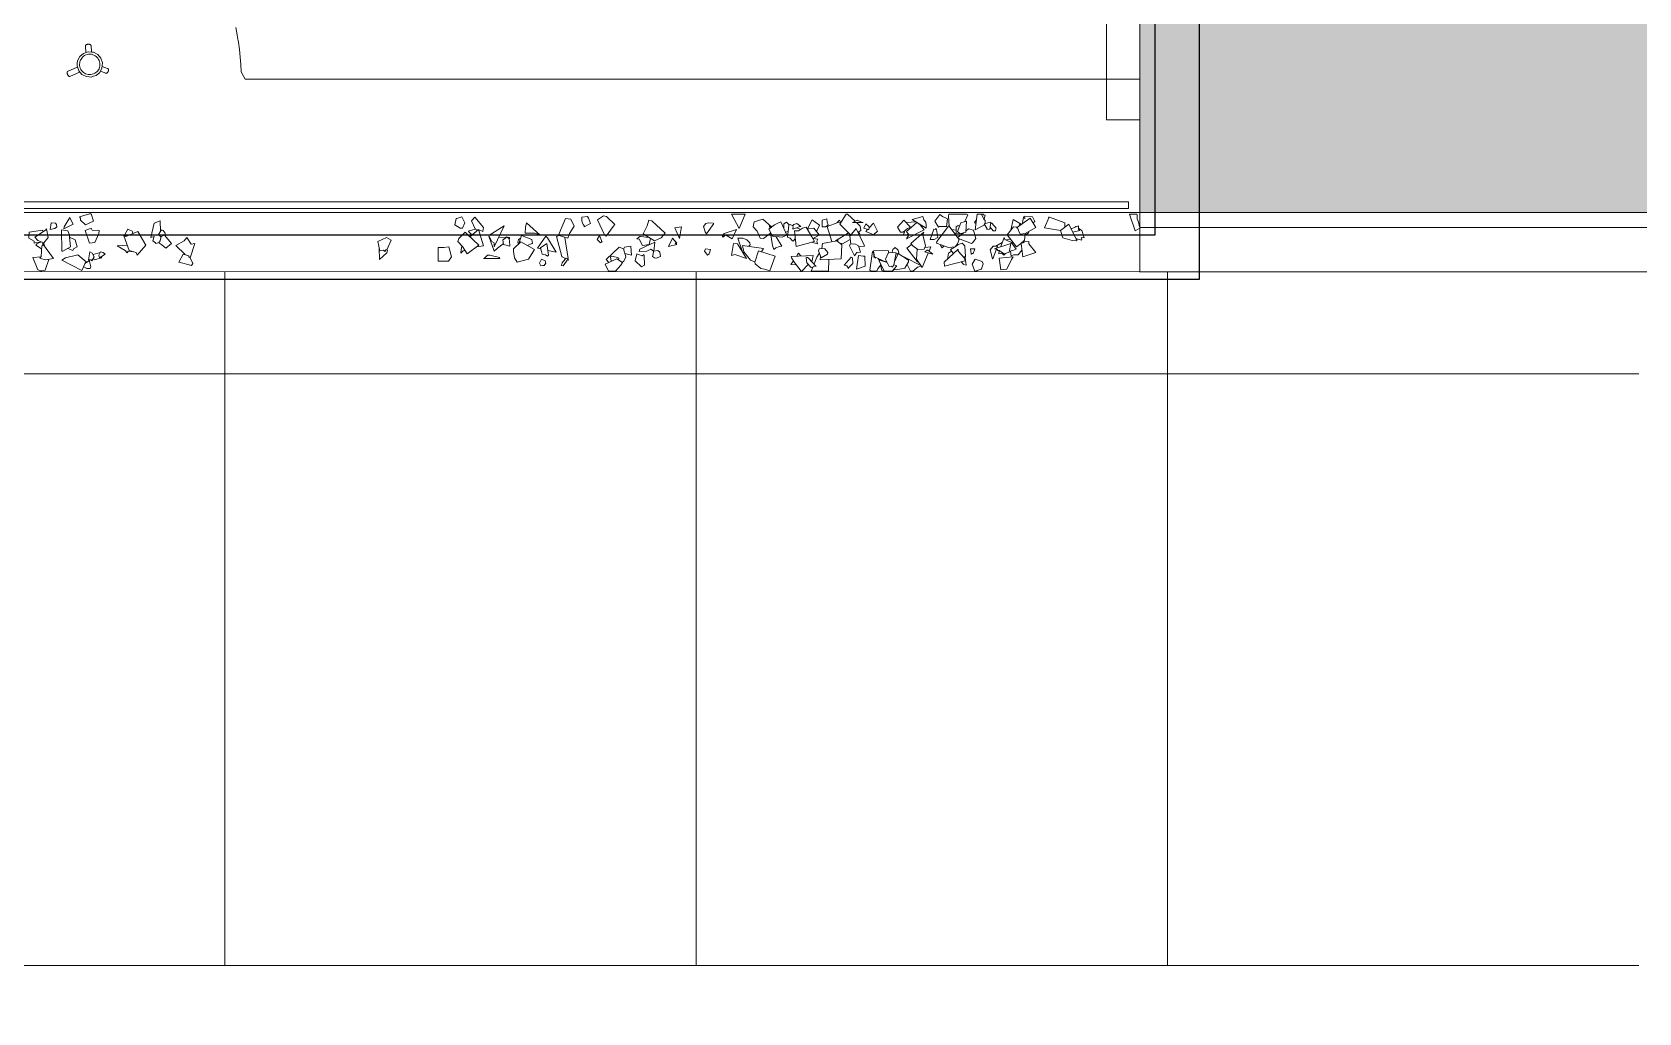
# Model space of a CAD drawing. Header units: millimetres. Extents: x -100577 to 287200, y -212120 to 238461.
# Drawn here: x 68313 to 90043, y -9921 to 3340 of the extents above; entities that cross this region are included whole.
import ezdxf

# ---------------------------------------------------------------- set-up
doc = ezdxf.new("R2010")
doc.units = ezdxf.units.MM
for name, color, linetype, lineweight in [('10_見えがかり', 7, 'Continuous', 13), ('30_敷地・外構', 8, 'Continuous', 9), ('90_図枠', 7, 'Continuous', 25)]:
    doc.layers.add(name, color=color, linetype=linetype, lineweight=lineweight)

msp = doc.modelspace()

# ---------------------------------------------------------------- hatches: boundary and pattern name
at = {"layer": '30_敷地・外構'}
msp.add_hatch(color=8, dxfattribs=at).paths.add_polyline_path([(203769, 214442), (243430, 177722), (287200, 133010), (281793, -51921), (240886, -149401), (236610, -153248), (133668, -201677), (129226, -203200), (92493, -208829), (80789, -210335), (60528, -212120), (29240, -207579), (4134, -203331), (-18461, -198214), (-25999, -196278), (-94564, -156949), (-100577, -152009), (-15558, -27277), (128293, -27286), (128295, 900), (83295, 903), (83298, 56906), (50292, 56910), (20297, 12904), (20298, 907), (3653, 908), (165571, 238461)])

# ---------------------------------------------------------------- linework, layer by layer
at = {"layer": '10_見えがかり'}
for points in [[(83292, 3528), (83292, 2856), (83292, 2153), (82842, 2153), (82842, 2856), (82842, 2924), (82842, 3528)], [(68927, 2954), (68957, 3011), (69006, 3053), (69056, 3069), (69073, 3075), (69119, 3071), (69142, 3068), (69200, 3038), (69242, 2989), (69264, 2923), (69257, 2853), (69227, 2796), (69178, 2754), (69145, 2743), (69112, 2732), (69086, 2734), (69042, 2738), (68985, 2768), (68943, 2817), (68925, 2870), (68921, 2884), (68924, 2919), (68927, 2954)], [(69041, 3066), (69034, 3152), (69034, 3154), (69034, 3157), (69036, 3160), (69038, 3163), (69040, 3166), (69044, 3168), (69047, 3171), (69052, 3173), (69056, 3174), (69061, 3176), (69065, 3177), (69070, 3177), (69075, 3177), (69079, 3177), (69084, 3177), (69089, 3176), (69093, 3174), (69097, 3173), (69101, 3171), (69104, 3168), (69107, 3166), (69108, 3163), (69109, 3161), (69110, 3158), (69117, 3073)], [(68789, 2774), (68788, 2779), (68787, 2783), (68786, 2788), (68786, 2792), (68786, 2795), (68787, 2799), (68788, 2802), (68789, 2804), (68791, 2805), (68793, 2807), (68924, 2867)], [(68975, 2976), (68984, 2989), (68995, 3002), (69008, 3013), (69023, 3023), (69040, 3031), (69058, 3037), (69077, 3040), (69096, 3041), (69114, 3040), (69132, 3035), (69149, 3029), (69164, 3021), (69178, 3011), (69190, 3000), (69202, 2987), (69212, 2972), (69220, 2956), (69226, 2938), (69229, 2919), (69230, 2900), (69228, 2881), (69224, 2863), (69218, 2846), (69210, 2831), (69200, 2817), (69189, 2805), (69176, 2794), (69161, 2784), (69144, 2776), (69126, 2770), (69108, 2766), (69089, 2765), (69070, 2767), (69052, 2771), (69035, 2778), (69020, 2786), (69006, 2795), (68994, 2806), (68982, 2820), (68973, 2835), (68964, 2851), (68958, 2869), (68955, 2888), (68954, 2907), (68956, 2925), (68960, 2943), (68966, 2960), (68975, 2976)], [(69261, 2877), (69334, 2849), (69337, 2848), (69339, 2846), (69341, 2844), (69342, 2841), (69344, 2838), (69344, 2834), (69345, 2830), (69345, 2826), (69344, 2821), (69344, 2817), (69343, 2813), (69341, 2809), (69340, 2805), (69338, 2801), (69335, 2797), (69333, 2793), (69330, 2790), (69327, 2788), (69324, 2785), (69320, 2784), (69317, 2783), (69315, 2782), (69312, 2782), (69309, 2783), (69237, 2811)], [(68955, 2800), (68823, 2740), (68821, 2739), (68819, 2739), (68816, 2739), (68814, 2740), (68811, 2742), (68808, 2744), (68805, 2747), (68802, 2750), (68799, 2754), (68797, 2758), (68794, 2762), (68792, 2766), (68791, 2770), (68789, 2774)], [(67984, 901), (83290, 900)], [(68052, 1046), (71070, 1046), (74088, 1046), (77106, 1045), (80124, 1045), (83142, 1045), (83142, 1038), (83142, 1030), (83142, 1023), (83142, 1015), (83142, 1008), (83142, 1000), (83142, 993), (83142, 985), (83142, 978), (83142, 970), (83142, 955), (80124, 955), (74088, 956), (71070, 956), (68052, 956)], [(68968, 798), (68967, 826), (68952, 844), (69090, 881), (69112, 881), (69142, 784), (69036, 735), (68968, 798)], [(77955, 880), (77875, 686), (77771, 880), (77955, 880)], [(79236, 742), (79324, 880), (79342, 880), (79443, 784)], [(80589, 873), (80623, 848), (80694, 814), (80681, 714), (80584, 712), (80571, 705), (80521, 786), (80589, 873)], [(80717, 718), (80707, 850), (80709, 880), (80949, 880)], [(80949, 880), (80969, 869), (80926, 779)], [(81194, 733), (81068, 668), (81094, 880)], [(81094, 880), (81151, 880), (81186, 810), (81201, 792), (81203, 754)], [(81153, 880), (81181, 880), (81174, 870), (81203, 863), (81187, 814)], [(83292, 698), (83292, 697), (83292, 690), (83230, 651), (83154, 880), (83253, 880)], [(83253, 880), (83256, 870), (83258, 816), (83275, 771), (83290, 706)], [(128292, 897), (128292, 697), (83292, 700), (83292, 900), (128292, 897)], [(68433, 504), (68432, 501), (68360, 492), (68340, 488), (68342, 515), (68268, 555), (68271, 634), (68451, 660)], [(68471, 490), (68388, 524), (68351, 568), (68494, 664), (68505, 679), (68532, 562), (68471, 490)], [(68451, 660), (68464, 646)], [(68557, 672), (68570, 763), (68627, 757), (68641, 741), (68647, 707), (68622, 683), (68557, 672)], [(68714, 379), (68712, 665), (68794, 655), (68814, 608), (68834, 439), (68729, 380), (68714, 379)], [(68748, 709), (68822, 834), (68836, 804), (68870, 743), (68740, 681), (68748, 709)], [(69123, 662), (69219, 658), (69215, 615), (69163, 495), (69090, 485), (69030, 659), (69110, 690), (69123, 662)], [(69563, 596), (69605, 676), (69666, 649), (69669, 640), (69674, 619), (69667, 614)], [(70029, 495), (69982, 484), (69981, 492), (69946, 518), (69963, 576), (69917, 562), (69962, 756)], [(69962, 756), (70045, 789), (70050, 650)], [(70053, 573), (70020, 604), (70055, 653), (70057, 651), (70056, 667)], [(70056, 667), (70086, 658), (70110, 621), (70111, 587), (70110, 587)], [(74055, 821), (74123, 844), (74164, 760), (74135, 687), (74103, 691), (74031, 736), (74047, 820), (74055, 821)], [(74216, 645), (74222, 654), (74310, 674)], [(74234, 574), (74350, 673), (74417, 452), (74323, 436)], [(74255, 787), (74302, 837), (74418, 699), (74410, 643), (74368, 661), (74355, 661)], [(74335, 663), (74306, 678), (74255, 787)], [(74327, 665), (74332, 661)], [(74491, 589), (74695, 721), (74560, 439), (74563, 492), (74532, 509), (74491, 589)], [(74984, 701), (74997, 761), (75181, 599), (75112, 622), (74981, 621), (74984, 701)], [(75526, 818), (75599, 813), (75645, 716), (75581, 619), (75558, 553), (75442, 592), (75442, 619), (75526, 818)], [(75749, 839), (75824, 848), (75836, 825), (75866, 753), (75781, 706), (75780, 724), (75765, 740), (75746, 784), (75749, 839)], [(76054, 597), (75961, 801), (76040, 855), (76079, 845), (76195, 739), (76173, 713), (76075, 583), (76054, 597)], [(76577, 614), (76632, 721), (76655, 799), (76692, 787), (76875, 620), (76819, 559), (76732, 520), (76577, 614)], [(77070, 549), (77004, 694), (77095, 708), (77090, 685), (77070, 549)], [(77459, 760), (77522, 757), (77533, 754), (77434, 613), (77416, 639), (77391, 713), (77425, 753), (77459, 760)], [(77672, 616), (77840, 670), (77781, 544), (77688, 598), (77661, 570), (77645, 574), (77672, 616)], [(78120, 650), (78065, 708), (78079, 775), (78122, 790), (78194, 813), (78311, 707)], [(78351, 736), (78387, 751), (78438, 774), (78521, 595), (78455, 567), (78330, 581), (78323, 592), (78275, 676), (78351, 736)], [(78286, 721), (78300, 698)], [(78291, 691), (78286, 721)], [(78478, 694), (78481, 747), (78513, 772), (78553, 734)], [(78633, 543), (78607, 515), (78587, 529), (78567, 553), (78527, 567), (78547, 728), (78564, 739)], [(78564, 739), (78599, 723)], [(78613, 738), (78654, 752), (78707, 712), (78688, 708), (78615, 682), (78598, 679), (78605, 696), (78600, 727), (78613, 738)], [(78624, 654), (78679, 651), (78732, 691), (78780, 704), (78860, 570), (78892, 510), (78646, 440), (78624, 654)], [(78657, 695), (78705, 673)], [(78798, 678), (78861, 803)], [(78800, 674), (78819, 679)], [(78819, 679), (78885, 687), (78956, 601), (78964, 598), (78873, 550)], [(78861, 803), (78960, 732), (78921, 646)], [(78996, 707), (78999, 799), (79060, 814), (79065, 771), (79077, 736), (79045, 708), (78996, 707)], [(79064, 713), (79213, 765), (79246, 769), (79250, 767)], [(79130, 507), (79064, 713)], [(79196, 761), (79234, 799), (79244, 770)], [(79383, 601), (79236, 742)], [(79386, 478), (79370, 583), (79458, 686), (79565, 461), (79572, 448)], [(79408, 764), (79440, 780), (79473, 798), (79522, 776), (79551, 765), (79408, 764)], [(79465, 763), (79513, 717), (79522, 659), (79484, 637)], [(79563, 691), (79587, 747), (79628, 713), (79633, 693), (79628, 672), (79619, 669), (79563, 691)], [(79635, 693), (79692, 755), (79748, 650), (79701, 609), (79698, 599), (79587, 643)], [(79587, 643), (79612, 670)], [(80103, 797), (80187, 708), (80185, 697), (80153, 683), (80095, 633), (80055, 635), (80015, 704), (80103, 797)], [(80136, 766), (80266, 773)], [(80168, 601), (80139, 643), (80277, 766)], [(80304, 749), (80322, 736), (80376, 665), (80140, 546), (80168, 601)], [(80406, 690), (80215, 805), (80357, 845), (80374, 802), (80401, 771), (80406, 732), (80406, 690)], [(80457, 535), (80509, 674), (80529, 670), (80535, 690), (80546, 670), (80563, 565), (80514, 535), (80457, 535)], [(80705, 718), (80711, 723), (80851, 535), (80826, 476), (80797, 436), (80708, 426), (80545, 485), (80549, 508), (80705, 718)], [(80806, 663), (80753, 670)], [(80808, 637), (80808, 708), (80838, 727), (80854, 718)], [(80871, 760), (80949, 784), (80941, 635), (80866, 613), (80829, 642), (80871, 760)], [(80944, 653), (80975, 679), (81042, 663), (81074, 549), (81032, 490), (81015, 483), (80841, 551)], [(81076, 751), (81058, 767), (81082, 797)], [(81187, 748), (81257, 766), (81277, 769), (81265, 674), (81224, 669), (81227, 681), (81187, 748)], [(81308, 651), (81270, 705)], [(81276, 746), (81294, 755), (81352, 691), (81345, 681), (81344, 653), (81308, 651)], [(81743, 614), (81735, 525), (81677, 472), (81625, 437), (81498, 598), (81586, 707), (81636, 703)], [(81547, 662), (81580, 808), (81691, 743)], [(81677, 608), (81650, 668), (81644, 689), (81628, 695), (81809, 824), (81888, 696), (81742, 616), (81677, 608)], [(81662, 723), (81672, 747)], [(81672, 747), (81685, 739)], [(81713, 759), (81705, 767), (81719, 834), (81741, 821)], [(81741, 821), (81741, 821), (81721, 841), (81737, 852), (81840, 844), (81872, 781), (81850, 760)], [(82219, 658), (82006, 694), (82063, 829)], [(82063, 829), (82060, 836), (82073, 837), (82280, 762), (82279, 704)], [(82377, 521), (82254, 560), (82220, 656), (82334, 744), (82433, 539), (82446, 528), (82433, 518), (82377, 521)], [(82367, 681), (82464, 722), (82465, 673), (82474, 668), (82483, 658), (82389, 634)], [(82421, 706), (82424, 710)], [(82424, 710), (82427, 708)], [(82467, 684), (82510, 658), (82541, 557), (82501, 564), (82503, 556), (82509, 541), (82506, 529), (82430, 550)], [(128292, 695), (128292, 97), (83292, 100), (83292, 688)], [(68438, 409), (68361, 459), (68376, 476), (68412, 497)], [(68442, 451), (68457, 454), (68452, 483), (68600, 278), (68489, 261), (68416, 282), (68437, 305), (68442, 451)], [(68469, 488), (68481, 447)], [(68829, 561), (68893, 530), (68924, 439), (68874, 412), (68862, 387), (68794, 414)], [(68822, 555), (68829, 561)], [(69598, 354), (69572, 386), (69464, 452), (69599, 459)], [(69581, 575), (69744, 645), (69849, 459), (69732, 326), (69722, 360), (69627, 387), (69554, 587), (69581, 575)], [(69592, 582), (69563, 596)], [(70056, 576), (70102, 593), (70197, 483), (70122, 421), (70066, 466), (70028, 489), (70045, 517), (70056, 576)], [(70381, 333), (70256, 454), (70368, 520)], [(70368, 520), (70405, 562), (70463, 475), (70515, 480), (70450, 290)], [(73065, 393), (73017, 382), (72989, 511), (73104, 563), (73169, 527), (73110, 395), (73097, 394), (73083, 372), (73065, 393)], [(73803, 241), (73806, 430), (73879, 429), (73948, 435), (73984, 300), (73944, 241), (73803, 241)], [(74070, 511), (74082, 551), (74168, 635), (74196, 606), (74353, 461), (74197, 344), (74132, 440), (74070, 511)], [(74112, 352), (74114, 402), (74125, 444)], [(74259, 598), (74216, 645)], [(74683, 479), (74605, 417), (74561, 378), (74489, 579), (74494, 578)], [(74625, 569), (74719, 564)], [(74686, 467), (74678, 533), (74714, 552), (74727, 572), (74763, 551), (74773, 460), (74772, 444), (74686, 467)], [(74747, 562), (74770, 561), (74767, 547), (74766, 546)], [(74825, 408), (74923, 503), (75108, 401), (75027, 270), (74874, 228), (74837, 286), (74824, 372), (74825, 408)], [(74883, 499), (74891, 537), (74915, 548)], [(74890, 474), (74883, 499)], [(74896, 479), (74893, 481), (74933, 592)], [(74933, 592), (75070, 537), (75080, 483), (75070, 482), (75011, 457)], [(75191, 408), (75149, 417), (75228, 538)], [(75202, 375), (75188, 425), (75272, 483), (75296, 322), (75283, 311), (75255, 329), (75212, 339), (75202, 375)], [(75228, 538), (75262, 583), (75284, 557), (75399, 365), (75288, 388)], [(75478, 304), (75406, 576), (75440, 591)], [(75518, 565), (75563, 277)], [(75953, 536), (75988, 589), (76022, 502), (76014, 508), (76006, 493), (75993, 497), (75981, 511), (75953, 536)], [(76325, 431), (76408, 444), (76417, 323), (76331, 346)], [(76491, 546), (76530, 576), (76541, 577), (76659, 562)], [(76678, 550), (76657, 468), (76567, 454), (76522, 540), (76491, 546)], [(76628, 377), (76521, 374), (76531, 404), (76733, 499), (76723, 380)], [(76921, 441), (76975, 554), (77032, 485), (77011, 486), (77034, 468), (76921, 441)], [(77798, 483), (77853, 479), (77976, 279), (77818, 332), (77770, 318), (77798, 483)], [(77915, 383), (77858, 555), (77923, 555), (77977, 533)], [(77921, 453), (78206, 415), (78179, 371)], [(78088, 235), (78027, 257), (77939, 369), (77921, 453)], [(77977, 533), (78019, 489), (78022, 463), (78007, 444)], [(78299, 623), (78206, 550), (78158, 553), (78120, 650)], [(78375, 574), (78453, 445), (78422, 441), (78370, 422), (78345, 403), (78328, 456), (78301, 628)], [(78535, 646), (78533, 642), (78504, 636)], [(78874, 548), (78937, 542), (78924, 513), (78934, 479), (78930, 476), (78858, 498)], [(79001, 480), (79196, 518), (79262, 462), (79253, 274), (78969, 262), (78976, 306)], [(78991, 413), (79001, 480)], [(79352, 628), (79178, 517)], [(79207, 511), (79213, 537)], [(79274, 477), (79229, 493)], [(79375, 537), (79274, 477)], [(79375, 475), (79440, 478), (79491, 451), (79515, 365), (79468, 358), (79451, 341), (79437, 317), (79367, 450), (79375, 475)], [(79487, 629), (79509, 623), (79496, 613)], [(79572, 448), (79495, 441)], [(80160, 610), (80147, 605), (80094, 601), (80113, 630), (80109, 642)], [(80144, 417), (80207, 468)], [(80291, 401), (80222, 452), (80198, 483), (80374, 633), (80357, 598), (80395, 452), (80378, 407), (80291, 401)], [(80388, 427), (80469, 439), (80444, 380)], [(80643, 448), (80620, 425), (80597, 461), (80596, 465)], [(80855, 619), (80806, 612), (80808, 637)], [(80809, 448), (80839, 469)], [(80834, 561), (80909, 624)], [(80839, 469), (80890, 486), (80928, 452), (80938, 300), (80911, 301)], [(81355, 404), (81306, 274), (81302, 275), (81271, 395), (81312, 446)], [(81312, 446), (81370, 445), (81362, 425)], [(81551, 480), (81528, 365), (81457, 343), (81393, 385), (81370, 386), (81370, 397), (81350, 410), (81328, 412), (81551, 480)], [(81348, 448), (81430, 495)], [(81412, 440), (81457, 563), (81470, 538), (81558, 494)], [(81491, 530), (81511, 541), (81543, 538)], [(81558, 494), (81574, 470), (81623, 407), (81575, 386), (81533, 376)], [(81558, 496), (81570, 504)], [(81703, 493), (81711, 493), (81735, 503), (81794, 511), (81791, 476), (81885, 361), (81710, 301), (81691, 482)], [(81712, 501), (81719, 499), (81719, 499)], [(81792, 641), (81786, 627), (81743, 596)], [(68321, 293), (68433, 303)], [(68539, 267), (68487, 123), (68443, 111), (68426, 111), (68390, 126), (68321, 293)], [(68763, 290), (68932, 327), (69045, 234), (69027, 209), (68987, 115), (68714, 256), (68763, 290)], [(69037, 221), (69090, 250), (69087, 239), (69105, 165), (69100, 145), (69080, 142), (69051, 144), (69010, 165)], [(69075, 262), (69093, 369), (69126, 353), (69152, 303), (69122, 248), (69112, 262), (69075, 262)], [(69139, 332), (69139, 333), (69231, 362)], [(69256, 308), (69252, 293), (69257, 286), (69152, 259), (69144, 284)], [(69224, 289), (69214, 322), (69237, 370), (69275, 359), (69299, 338), (69224, 289)], [(69251, 368), (69252, 369), (69253, 368)], [(69679, 370), (69613, 379), (69598, 354)], [(70433, 317), (70432, 299), (70445, 295), (70488, 211), (70467, 185), (70303, 231), (70296, 231), (70356, 338), (70433, 317)], [(73113, 396), (73120, 389), (73110, 356), (73011, 266), (73007, 418)], [(74167, 385), (74142, 384), (74112, 352)], [(74473, 326), (74501, 323), (74635, 292), (74639, 279), (74417, 279), (74434, 288), (74473, 326)], [(75200, 272), (75252, 247), (75262, 217), (75238, 184), (75218, 183), (75193, 179), (75173, 216), (75200, 272)], [(75481, 222), (75522, 270), (75534, 285), (75564, 274), (75493, 180), (75468, 186), (75476, 201), (75481, 222)], [(75525, 277), (75482, 301), (75478, 304)], [(75564, 271), (75567, 255), (75556, 260)], [(76110, 110), (76065, 203), (76222, 274), (76298, 225), (76275, 188), (76204, 110), (76110, 110)], [(76076, 265), (76252, 431), (76309, 410), (76343, 300), (76317, 241), (76296, 228)], [(76111, 226), (76076, 265)], [(76144, 241), (76133, 300), (76154, 312)], [(76154, 312), (76230, 293), (76247, 282), (76245, 262)], [(76315, 396), (76314, 413), (76325, 431)], [(76512, 332), (76561, 317), (76587, 333), (76591, 319), (76596, 191), (76552, 165), (76469, 248), (76491, 340), (76512, 332)], [(76718, 379), (76681, 407), (76628, 377)], [(76717, 377), (76777, 385), (76800, 363), (76809, 306), (76754, 284), (76730, 289), (76703, 305), (76712, 339), (76717, 377)], [(77421, 412), (77488, 400), (77474, 351), (77467, 348), (77469, 341), (77447, 324), (77438, 337), (77408, 377), (77421, 412)], [(77943, 361), (77935, 350)], [(78135, 382), (78364, 310), (78290, 114), (78216, 134), (78168, 145), (78090, 206), (78089, 231), (78135, 382)], [(78646, 192), (78574, 197), (78607, 245)], [(78579, 308), (78877, 320), (78861, 252), (78853, 244)], [(78808, 197), (78723, 110), (78714, 110), (78623, 224), (78584, 286), (78579, 308)], [(78653, 313), (78678, 349)], [(78678, 349), (78708, 315)], [(78794, 297), (78813, 285), (78916, 173), (78905, 182), (78865, 162), (78849, 157), (78789, 219), (78780, 290), (78794, 297)], [(79089, 265), (79081, 110), (78851, 110), (78872, 163)], [(78889, 206), (78924, 297), (78958, 347), (78959, 346)], [(78947, 382), (78959, 409), (79024, 413), (79035, 411), (79072, 361), (79069, 337), (78985, 290), (78947, 382)], [(79389, 299), (79410, 288), (79412, 212), (79356, 156), (79352, 146), (79331, 179), (79293, 188), (79389, 299)], [(79552, 310), (79575, 311), (79579, 176), (79461, 137), (79488, 321), (79552, 310)], [(79741, 117), (79722, 110), (79658, 110), (79644, 123), (79679, 373), (79694, 355)], [(79854, 234), (79706, 301), (79690, 382), (79889, 386), (79898, 356)], [(79723, 291), (79717, 285), (79698, 300), (79696, 341)], [(79754, 277), (79772, 254)], [(79969, 193), (80008, 180), (79943, 110), (79836, 110), (79767, 246), (79777, 256)], [(79776, 257), (79773, 269)], [(79777, 256), (79875, 224)], [(79854, 271), (79888, 350), (79918, 361), (79998, 355), (79968, 195), (79951, 161), (79934, 177), (79903, 169), (79854, 271)], [(79865, 244), (79854, 234)], [(79945, 365), (79955, 399), (79987, 427), (80021, 398), (80025, 390), (80035, 353), (79997, 339)], [(79946, 361), (79945, 365)], [(79979, 241), (80026, 346), (80167, 255), (80165, 232), (80117, 150), (79998, 125), (79971, 137)], [(80105, 298), (80104, 300), (80129, 287), (80325, 191)], [(80298, 231), (80280, 242), (80271, 256), (80144, 417)], [(80433, 353), (80350, 159), (80273, 271), (80281, 407)], [(80417, 392), (80426, 391), (80493, 339), (80490, 339), (80384, 367), (80417, 392)], [(80649, 229), (80838, 406), (80836, 378), (80924, 284), (80933, 246), (80654, 175), (80649, 229)], [(80692, 271), (80706, 352), (80746, 380)], [(80778, 353), (80766, 357), (80735, 399), (80786, 433)], [(80746, 380), (80747, 379)], [(80930, 299), (80946, 190), (80904, 196), (80904, 209), (80880, 230)], [(81007, 377), (81003, 409), (81062, 409), (81038, 345), (81028, 345), (81018, 337), (81013, 343), (81007, 377)], [(81063, 110), (81026, 204), (81067, 270), (81160, 238), (81174, 206), (81153, 140), (81148, 137), (81092, 118), (81087, 110), (81063, 110)], [(81436, 354), (81386, 343), (81393, 382)], [(81495, 134), (81416, 127), (81392, 283), (81582, 301), (81559, 267), (81495, 134)], [(81478, 348), (81453, 323), (81427, 350)], [(81698, 391), (81650, 328), (81587, 329), (81553, 312), (81546, 377)], [(83290, 100), (32303, 103)], [(70918, -1279), (64546, -1279), (64546, 99)], [(77293, -1280), (70920, -1279), (70920, 99)], [(77295, -1280), (77295, 98)], [(79788, 188), (79752, 138), (79741, 117)], [(79806, 117), (79788, 199)], [(79833, 110), (79830, 110), (79806, 117)], [(79977, 132), (79953, 118)], [(80242, 122), (80219, 110), (80190, 110), (80149, 200)], [(80336, 176), (80289, 163), (80242, 122)], [(90042, -1280), (83669, -1280), (83670, 98)], [(70918, -9279), (64545, -9279), (64546, -1281)], [(77292, -9280), (70920, -9279), (70920, -1281)], [(83667, -9280), (77294, -9280), (77295, -1282)], [(83667, -1280), (77295, -1280)], [(90042, -9280), (83669, -9280), (83669, -1282)]]:
    msp.add_lwpolyline(points, dxfattribs=at)
at = {"layer": '30_敷地・外構'}
for points in [[(236610, -153248), (133668, -201677), (129226, -203200), (92493, -208829), (80789, -210335), (60528, -212120), (29240, -207579), (4134, -203331), (-18461, -198214), (-25999, -196278), (-94564, -156949), (-100577, -152009), (-15558, -27277), (128293, -27286), (128295, 900), (83295, 903), (83298, 56906), (50292, 56910), (20297, 12904), (20298, 907), (3653, 908), (165571, 238461)], [(83295, 56903), (83292, 900), (20301, 904), (20300, 12903), (50294, 56907), (83295, 56903)], [(83292, 2703), (83192, 2703), (83092, 2703), (82992, 2703), (82892, 2703), (82792, 2703), (82692, 2703), (82592, 2703), (82492, 2703), (82392, 2703), (82292, 2703), (82192, 2703), (82092, 2703), (81992, 2703), (81892, 2703), (81792, 2703), (81692, 2703), (81592, 2703), (81492, 2703), (81392, 2703), (81292, 2703), (81192, 2703), (81092, 2703), (80992, 2703), (80892, 2703), (80792, 2703), (80692, 2703), (80592, 2703), (80492, 2703), (80392, 2703), (80292, 2703), (80192, 2703), (80092, 2703), (79992, 2703), (79892, 2703), (79792, 2703), (79692, 2703), (79592, 2703), (79492, 2703), (79392, 2703), (79292, 2703), (79192, 2703), (79092, 2703), (78992, 2703), (78892, 2703), (78792, 2703), (78692, 2703), (78592, 2703), (78492, 2703), (78392, 2703), (78292, 2703), (78192, 2703), (78092, 2703), (77992, 2703), (77892, 2703), (77792, 2703), (77692, 2703), (77592, 2703), (77492, 2703), (77392, 2703), (77292, 2703), (77192, 2703), (77092, 2703), (76992, 2703), (76892, 2703), (76792, 2703), (76692, 2703), (76592, 2703), (76492, 2703), (76392, 2703), (76292, 2703), (76192, 2703), (76092, 2703), (75992, 2703), (75892, 2703), (75792, 2703), (75692, 2703), (75592, 2703), (75492, 2703), (75392, 2703), (75292, 2703), (75192, 2703), (75092, 2703), (74992, 2703), (74892, 2703), (74792, 2703), (74692, 2703), (74592, 2703), (74492, 2703), (74392, 2703), (74292, 2703), (74192, 2703), (74092, 2703), (73992, 2703), (73892, 2703), (73792, 2703), (73692, 2703), (73592, 2703), (73492, 2703), (73392, 2703), (73292, 2703), (73192, 2703), (73092, 2703), (72992, 2703), (72892, 2703), (72792, 2703), (72692, 2703), (72592, 2703), (72492, 2703), (72392, 2703), (72292, 2703), (72192, 2703), (72092, 2703), (71992, 2703), (71892, 2703), (71792, 2703), (71692, 2703), (71592, 2703), (71492, 2703), (71392, 2703), (71292, 2703), (71192, 2703), (71192, 2703), (71142, 2803), (71136, 2903), (71128, 3003), (71117, 3103), (71103, 3203), (71092, 3269), (71086, 3303), (71066, 3403)]]:
    msp.add_lwpolyline(points, dxfattribs=at)
at = {"layer": '90_図枠'}
for points in [[(0, 0), (84100, 0), (84100, 59400), (0, 59400)], [(600, 600), (83500, 600), (83500, 58800), (600, 58800)]]:
    msp.add_lwpolyline(points, close=True, dxfattribs=at)

doc.saveas('drawing.dxf')
